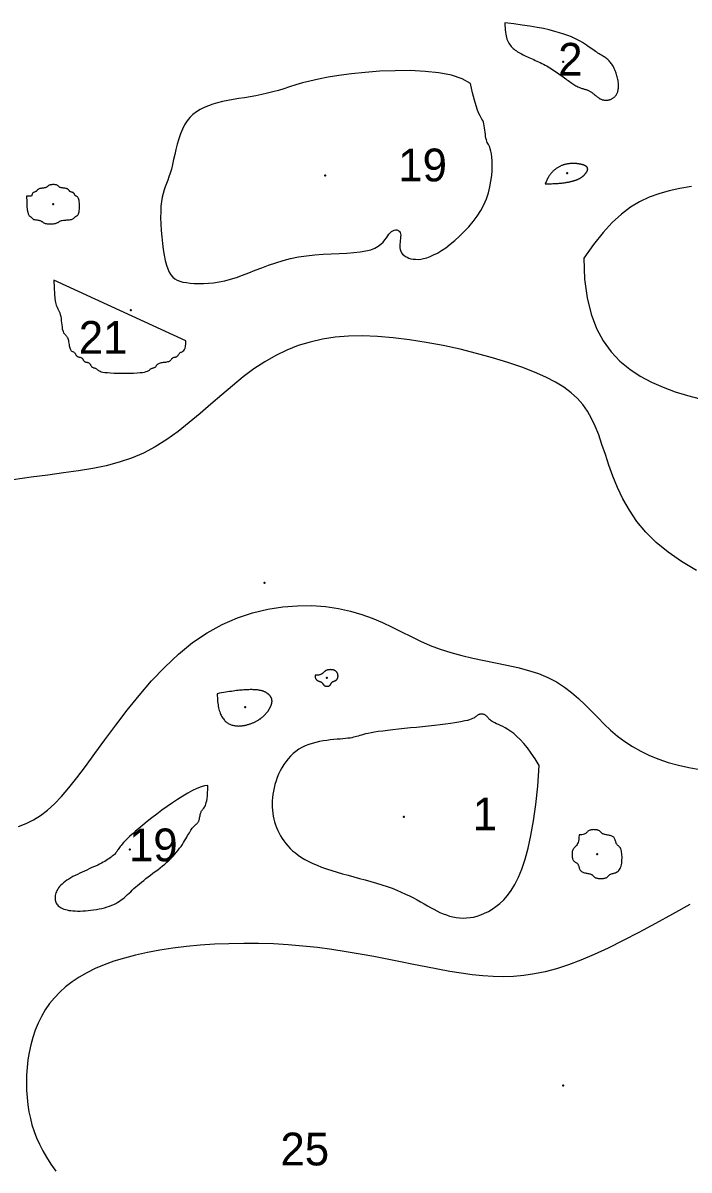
# Model space of a CAD drawing. Header units: millimetres. Extents: x 11.3 to 53.6, y 11.7 to 53.8.
# Drawn here: x 21.86 to 35.12, y 30.96 to 53.79 of the extents above; entities that cross this region are included whole.
import ezdxf
from ezdxf.enums import TextEntityAlignment as Align

# ---------------------------------------------------------------- set-up
doc = ezdxf.new("R2010")
doc.units = ezdxf.units.MM
for name, color, linetype in [('CONTOURS', 1, 'Continuous'), ('DIMENSIONS', 5, 'Continuous'), ('LABELS', 7, 'Continuous')]:
    doc.layers.add(name, color=color, linetype=linetype)

msp = doc.modelspace()

# ---------------------------------------------------------------- linework, layer by layer
at = {"layer": 'CONTOURS', "lineweight": 5}
for points in [[(31.456, 53.785), (31.456, 53.735), (31.459, 53.689), (31.462, 53.645), (31.467, 53.604), (31.473, 53.565), (31.48, 53.53), (31.488, 53.496), (31.498, 53.465), (31.509, 53.436), (31.522, 53.409), (31.535, 53.384), (31.55, 53.36), (31.566, 53.338), (31.583, 53.317), (31.602, 53.298), (31.621, 53.279), (31.642, 53.262), (31.664, 53.245), (31.686, 53.229), (31.71, 53.213), (31.736, 53.198), (31.762, 53.183), (31.789, 53.169), (31.817, 53.154), (31.845, 53.14), (31.875, 53.126), (31.905, 53.112), (31.935, 53.098), (31.966, 53.084), (31.998, 53.07), (32.03, 53.055), (32.062, 53.041), (32.094, 53.026), (32.127, 53.011), (32.159, 52.995), (32.192, 52.979), (32.225, 52.963), (32.257, 52.946), (32.289, 52.929), (32.321, 52.911), (32.352, 52.893), (32.383, 52.874), (32.414, 52.854), (32.444, 52.834), (32.474, 52.814), (32.503, 52.794), (32.532, 52.774), (32.56, 52.754), (32.588, 52.733), (32.615, 52.714), (32.642, 52.694), (32.668, 52.675), (32.693, 52.656), (32.718, 52.638), (32.742, 52.621), (32.765, 52.604), (32.788, 52.589), (32.81, 52.574), (32.831, 52.56), (32.852, 52.548), (32.872, 52.537), (32.891, 52.527), (32.909, 52.517), (32.927, 52.509), (32.944, 52.502), (32.96, 52.495), (32.976, 52.489), (32.991, 52.484), (33.006, 52.479), (33.02, 52.474), (33.034, 52.47), (33.048, 52.466), (33.061, 52.462), (33.073, 52.458), (33.086, 52.454), (33.098, 52.45), (33.11, 52.445), (33.122, 52.44), (33.133, 52.435), (33.144, 52.429), (33.156, 52.423), (33.167, 52.416), (33.178, 52.408), (33.189, 52.401), (33.199, 52.393), (33.21, 52.384), (33.221, 52.376), (33.232, 52.367), (33.242, 52.358), (33.253, 52.349), (33.263, 52.341), (33.274, 52.332), (33.285, 52.323), (33.296, 52.315), (33.306, 52.307), (33.317, 52.299), (33.328, 52.292), (33.339, 52.285), (33.35, 52.278), (33.362, 52.273), (33.373, 52.267), (33.385, 52.263), (33.396, 52.258), (33.408, 52.255), (33.42, 52.252), (33.432, 52.25), (33.444, 52.248), (33.456, 52.247), (33.467, 52.246), (33.479, 52.246), (33.491, 52.247), (33.503, 52.248), (33.515, 52.25), (33.526, 52.252), (33.538, 52.255), (33.549, 52.259), (33.561, 52.263), (33.572, 52.268), (33.583, 52.273), (33.594, 52.279), (33.604, 52.286), (33.615, 52.293), (33.625, 52.301), (33.635, 52.309), (33.644, 52.318), (33.653, 52.328), (33.662, 52.338), (33.67, 52.35), (33.678, 52.361), (33.685, 52.374), (33.691, 52.388), (33.697, 52.402), (33.703, 52.417), (33.707, 52.433), (33.711, 52.449), (33.715, 52.467), (33.717, 52.485), (33.719, 52.504), (33.719, 52.524), (33.719, 52.545), (33.718, 52.567), (33.716, 52.59), (33.713, 52.613), (33.71, 52.637), (33.705, 52.661), (33.7, 52.685), (33.694, 52.71), (33.688, 52.734), (33.68, 52.759), (33.672, 52.783), (33.664, 52.808), (33.655, 52.832), (33.645, 52.855), (33.634, 52.878), (33.623, 52.9), (33.612, 52.922), (33.6, 52.942), (33.588, 52.962), (33.575, 52.98), (33.562, 52.998), (33.548, 53.014), (33.534, 53.029), (33.519, 53.043), (33.504, 53.057), (33.488, 53.07), (33.471, 53.083), (33.454, 53.095), (33.436, 53.108), (33.417, 53.12), (33.398, 53.132), (33.377, 53.145), (33.356, 53.158), (33.334, 53.172), (33.31, 53.187), (33.286, 53.202), (33.261, 53.218), (33.234, 53.236), (33.206, 53.254), (33.177, 53.274), (33.147, 53.296), (33.115, 53.319), (33.081, 53.343), (33.043, 53.369), (33.001, 53.395), (32.955, 53.422), (32.903, 53.45), (32.846, 53.478), (32.782, 53.506), (32.711, 53.535), (32.632, 53.563), (32.545, 53.591), (32.448, 53.618), (32.341, 53.645), (32.224, 53.672), (32.096, 53.697), (31.955, 53.721), (31.802, 53.744), (31.636, 53.766), (31.456, 53.785)], [(30.77, 52.581), (30.603, 52.675), (30.39, 52.744), (30.142, 52.793), (29.866, 52.822), (29.572, 52.836), (29.269, 52.835), (28.967, 52.823), (28.674, 52.801), (28.399, 52.773), (28.152, 52.741), (27.934, 52.706), (27.743, 52.668), (27.575, 52.63), (27.426, 52.591), (27.292, 52.552), (27.17, 52.514), (27.055, 52.477), (26.946, 52.443), (26.837, 52.412), (26.726, 52.385), (26.613, 52.36), (26.499, 52.338), (26.385, 52.318), (26.271, 52.298), (26.158, 52.28), (26.048, 52.26), (25.94, 52.24), (25.836, 52.219), (25.736, 52.195), (25.641, 52.168), (25.551, 52.138), (25.466, 52.103), (25.387, 52.063), (25.313, 52.017), (25.245, 51.964), (25.182, 51.904), (25.126, 51.836), (25.077, 51.758), (25.033, 51.671), (24.995, 51.577), (24.962, 51.478), (24.933, 51.375), (24.906, 51.27), (24.882, 51.166), (24.859, 51.065), (24.837, 50.968), (24.814, 50.878), (24.791, 50.797), (24.766, 50.723), (24.741, 50.655), (24.716, 50.591), (24.692, 50.527), (24.669, 50.461), (24.649, 50.392), (24.631, 50.316), (24.617, 50.231), (24.607, 50.136), (24.602, 50.028), (24.601, 49.91), (24.604, 49.785), (24.611, 49.657), (24.622, 49.527), (24.636, 49.399), (24.652, 49.277), (24.672, 49.162), (24.694, 49.058), (24.718, 48.967), (24.744, 48.89), (24.773, 48.825), (24.806, 48.772), (24.843, 48.729), (24.885, 48.695), (24.933, 48.668), (24.986, 48.647), (25.046, 48.63), (25.113, 48.618), (25.188, 48.608), (25.27, 48.601), (25.358, 48.598), (25.452, 48.599), (25.552, 48.604), (25.656, 48.615), (25.765, 48.632), (25.877, 48.655), (25.993, 48.685), (26.112, 48.721), (26.233, 48.764), (26.357, 48.812), (26.485, 48.863), (26.616, 48.914), (26.752, 48.965), (26.893, 49.014), (27.038, 49.059), (27.189, 49.098), (27.345, 49.129), (27.507, 49.153), (27.671, 49.17), (27.836, 49.182), (27.999, 49.191), (28.156, 49.198), (28.307, 49.206), (28.448, 49.216), (28.576, 49.229), (28.69, 49.247), (28.787, 49.273), (28.868, 49.305), (28.934, 49.341), (28.988, 49.381), (29.032, 49.423), (29.068, 49.466), (29.098, 49.507), (29.124, 49.546), (29.148, 49.581), (29.172, 49.611), (29.198, 49.634), (29.225, 49.651), (29.252, 49.662), (29.278, 49.667), (29.302, 49.667), (29.325, 49.661), (29.344, 49.651), (29.36, 49.635), (29.372, 49.615), (29.379, 49.59), (29.381, 49.561), (29.38, 49.529), (29.377, 49.494), (29.373, 49.458), (29.369, 49.421), (29.366, 49.383), (29.364, 49.346), (29.366, 49.31), (29.373, 49.275), (29.384, 49.243), (29.4, 49.213), (29.42, 49.186), (29.445, 49.161), (29.474, 49.14), (29.507, 49.121), (29.544, 49.106), (29.584, 49.094), (29.628, 49.086), (29.675, 49.082), (29.726, 49.081), (29.78, 49.086), (29.838, 49.097), (29.9, 49.113), (29.966, 49.137), (30.037, 49.168), (30.112, 49.207), (30.193, 49.255), (30.278, 49.313), (30.368, 49.381), (30.461, 49.457), (30.554, 49.541), (30.647, 49.632), (30.737, 49.73), (30.823, 49.833), (30.903, 49.942), (30.974, 50.054), (31.036, 50.169), (31.087, 50.286), (31.127, 50.404), (31.158, 50.522), (31.179, 50.636), (31.193, 50.747), (31.201, 50.852), (31.203, 50.95), (31.201, 51.038), (31.195, 51.116), (31.187, 51.182), (31.177, 51.235), (31.166, 51.279), (31.155, 51.313), (31.142, 51.342), (31.13, 51.366), (31.118, 51.388), (31.106, 51.409), (31.096, 51.432), (31.087, 51.459), (31.079, 51.491), (31.073, 51.528), (31.068, 51.567), (31.063, 51.609), (31.058, 51.652), (31.052, 51.695), (31.045, 51.737), (31.037, 51.776), (31.027, 51.811), (31.015, 51.841), (31, 51.868), (30.982, 51.897), (30.962, 51.934), (30.938, 51.982), (30.911, 52.047), (30.881, 52.135), (30.848, 52.249), (30.811, 52.397), (30.77, 52.581)], [(32.261, 50.584), (32.287, 50.584), (32.312, 50.585), (32.337, 50.585), (32.361, 50.586), (32.385, 50.586), (32.408, 50.587), (32.43, 50.588), (32.452, 50.589), (32.474, 50.59), (32.495, 50.592), (32.515, 50.593), (32.535, 50.595), (32.555, 50.596), (32.574, 50.598), (32.592, 50.6), (32.61, 50.602), (32.627, 50.604), (32.644, 50.606), (32.661, 50.609), (32.677, 50.611), (32.693, 50.614), (32.708, 50.616), (32.723, 50.619), (32.737, 50.622), (32.751, 50.625), (32.765, 50.628), (32.778, 50.631), (32.791, 50.634), (32.803, 50.637), (32.815, 50.641), (32.827, 50.644), (32.838, 50.647), (32.849, 50.651), (32.859, 50.654), (32.869, 50.658), (32.879, 50.662), (32.889, 50.665), (32.898, 50.669), (32.907, 50.673), (32.916, 50.677), (32.924, 50.681), (32.932, 50.685), (32.94, 50.689), (32.947, 50.693), (32.955, 50.697), (32.962, 50.701), (32.968, 50.705), (32.975, 50.709), (32.981, 50.713), (32.987, 50.717), (32.993, 50.722), (32.998, 50.726), (33.004, 50.73), (33.009, 50.734), (33.014, 50.738), (33.019, 50.743), (33.023, 50.747), (33.028, 50.751), (33.032, 50.755), (33.036, 50.759), (33.04, 50.764), (33.044, 50.768), (33.048, 50.772), (33.051, 50.776), (33.055, 50.78), (33.058, 50.784), (33.061, 50.788), (33.065, 50.792), (33.068, 50.796), (33.071, 50.8), (33.073, 50.804), (33.076, 50.808), (33.079, 50.812), (33.081, 50.816), (33.084, 50.819), (33.086, 50.823), (33.088, 50.827), (33.09, 50.83), (33.092, 50.834), (33.094, 50.838), (33.096, 50.841), (33.097, 50.845), (33.099, 50.848), (33.1, 50.852), (33.101, 50.855), (33.102, 50.859), (33.103, 50.862), (33.103, 50.865), (33.104, 50.869), (33.104, 50.872), (33.105, 50.875), (33.105, 50.879), (33.105, 50.882), (33.104, 50.885), (33.104, 50.888), (33.104, 50.891), (33.103, 50.894), (33.102, 50.897), (33.101, 50.9), (33.1, 50.903), (33.098, 50.906), (33.097, 50.908), (33.095, 50.911), (33.093, 50.914), (33.091, 50.917), (33.089, 50.919), (33.086, 50.922), (33.084, 50.925), (33.081, 50.927), (33.078, 50.93), (33.075, 50.932), (33.071, 50.935), (33.068, 50.937), (33.064, 50.939), (33.06, 50.942), (33.056, 50.944), (33.051, 50.946), (33.047, 50.948), (33.042, 50.95), (33.037, 50.953), (33.031, 50.955), (33.026, 50.957), (33.02, 50.959), (33.014, 50.961), (33.008, 50.962), (33.002, 50.964), (32.995, 50.966), (32.988, 50.968), (32.981, 50.969), (32.974, 50.971), (32.966, 50.973), (32.958, 50.974), (32.95, 50.976), (32.942, 50.977), (32.934, 50.979), (32.925, 50.98), (32.916, 50.981), (32.907, 50.983), (32.897, 50.984), (32.888, 50.985), (32.878, 50.986), (32.868, 50.986), (32.858, 50.987), (32.848, 50.988), (32.837, 50.988), (32.827, 50.988), (32.816, 50.988), (32.805, 50.988), (32.794, 50.988), (32.783, 50.988), (32.772, 50.987), (32.761, 50.986), (32.749, 50.985), (32.738, 50.984), (32.726, 50.983), (32.715, 50.981), (32.703, 50.979), (32.691, 50.977), (32.68, 50.975), (32.668, 50.972), (32.656, 50.969), (32.644, 50.966), (32.632, 50.963), (32.62, 50.959), (32.608, 50.955), (32.597, 50.951), (32.585, 50.946), (32.573, 50.941), (32.561, 50.936), (32.549, 50.93), (32.538, 50.924), (32.526, 50.918), (32.514, 50.911), (32.503, 50.904), (32.491, 50.897), (32.48, 50.889), (32.469, 50.881), (32.458, 50.872), (32.446, 50.863), (32.436, 50.854), (32.425, 50.844), (32.414, 50.834), (32.404, 50.823), (32.393, 50.812), (32.383, 50.8), (32.373, 50.788), (32.363, 50.775), (32.353, 50.762), (32.344, 50.749), (32.334, 50.735), (32.325, 50.72), (32.316, 50.705), (32.308, 50.689), (32.299, 50.673), (32.291, 50.657), (32.283, 50.639), (32.275, 50.622), (32.268, 50.603), (32.261, 50.584)], [(21.931, 50.336), (21.933, 50.225), (21.937, 50.137), (21.944, 50.069), (21.953, 50.019), (21.963, 49.984), (21.973, 49.961), (21.984, 49.947), (21.994, 49.938), (22.004, 49.934), (22.012, 49.929), (22.019, 49.924), (22.025, 49.918), (22.031, 49.912), (22.036, 49.906), (22.041, 49.9), (22.047, 49.893), (22.054, 49.887), (22.062, 49.882), (22.072, 49.877), (22.084, 49.874), (22.098, 49.871), (22.113, 49.868), (22.129, 49.866), (22.145, 49.864), (22.161, 49.861), (22.177, 49.859), (22.191, 49.856), (22.204, 49.852), (22.215, 49.848), (22.224, 49.843), (22.231, 49.837), (22.239, 49.831), (22.246, 49.825), (22.253, 49.818), (22.262, 49.812), (22.273, 49.806), (22.286, 49.801), (22.301, 49.796), (22.32, 49.793), (22.342, 49.79), (22.365, 49.788), (22.39, 49.787), (22.415, 49.787), (22.44, 49.788), (22.464, 49.789), (22.486, 49.792), (22.506, 49.795), (22.523, 49.8), (22.537, 49.805), (22.548, 49.811), (22.558, 49.817), (22.567, 49.823), (22.576, 49.829), (22.585, 49.836), (22.596, 49.841), (22.609, 49.847), (22.624, 49.851), (22.643, 49.855), (22.664, 49.858), (22.687, 49.861), (22.712, 49.863), (22.736, 49.865), (22.761, 49.867), (22.784, 49.87), (22.806, 49.873), (22.825, 49.876), (22.841, 49.881), (22.854, 49.886), (22.865, 49.892), (22.873, 49.898), (22.88, 49.904), (22.885, 49.911), (22.89, 49.917), (22.895, 49.923), (22.899, 49.928), (22.905, 49.932), (22.911, 49.936), (22.918, 49.94), (22.926, 49.944), (22.934, 49.948), (22.942, 49.954), (22.95, 49.963), (22.957, 49.973), (22.964, 49.987), (22.971, 50.004), (22.976, 50.026), (22.98, 50.051), (22.982, 50.079), (22.984, 50.109), (22.985, 50.14), (22.984, 50.17), (22.983, 50.2), (22.98, 50.228), (22.976, 50.254), (22.971, 50.275), (22.965, 50.293), (22.958, 50.307), (22.95, 50.318), (22.942, 50.326), (22.934, 50.332), (22.926, 50.337), (22.919, 50.341), (22.911, 50.344), (22.905, 50.348), (22.9, 50.353), (22.895, 50.358), (22.891, 50.364), (22.888, 50.37), (22.884, 50.376), (22.881, 50.383), (22.877, 50.389), (22.873, 50.395), (22.868, 50.401), (22.863, 50.406), (22.856, 50.41), (22.848, 50.413), (22.84, 50.416), (22.831, 50.419), (22.823, 50.421), (22.814, 50.424), (22.806, 50.427), (22.799, 50.43), (22.793, 50.434), (22.787, 50.438), (22.783, 50.443), (22.779, 50.449), (22.775, 50.455), (22.771, 50.461), (22.767, 50.467), (22.761, 50.472), (22.755, 50.478), (22.746, 50.482), (22.736, 50.486), (22.724, 50.49), (22.71, 50.492), (22.695, 50.495), (22.679, 50.497), (22.663, 50.499), (22.647, 50.501), (22.632, 50.503), (22.618, 50.506), (22.605, 50.509), (22.595, 50.513), (22.587, 50.518), (22.579, 50.524), (22.573, 50.529), (22.567, 50.535), (22.561, 50.541), (22.554, 50.547), (22.547, 50.552), (22.538, 50.557), (22.526, 50.561), (22.513, 50.564), (22.499, 50.566), (22.483, 50.568), (22.466, 50.568), (22.449, 50.568), (22.433, 50.567), (22.417, 50.566), (22.403, 50.563), (22.391, 50.56), (22.38, 50.555), (22.371, 50.55), (22.364, 50.545), (22.358, 50.539), (22.352, 50.534), (22.345, 50.528), (22.339, 50.522), (22.331, 50.517), (22.322, 50.512), (22.312, 50.508), (22.299, 50.505), (22.284, 50.502), (22.269, 50.5), (22.253, 50.498), (22.237, 50.496), (22.221, 50.494), (22.206, 50.491), (22.192, 50.488), (22.18, 50.484), (22.17, 50.48), (22.162, 50.474), (22.155, 50.468), (22.149, 50.462), (22.143, 50.456), (22.138, 50.449), (22.133, 50.443), (22.127, 50.437), (22.12, 50.432), (22.112, 50.428), (22.102, 50.424), (22.092, 50.421), (22.081, 50.416), (22.07, 50.41), (22.059, 50.402), (22.05, 50.391), (22.042, 50.377), (22.036, 50.359), (22.032, 50.336), (21.931, 50.336)], [(22.477, 48.667), (22.479, 48.514), (22.486, 48.392), (22.495, 48.296), (22.508, 48.224), (22.522, 48.169), (22.538, 48.129), (22.553, 48.097), (22.568, 48.071), (22.582, 48.045), (22.594, 48.016), (22.603, 47.981), (22.611, 47.943), (22.617, 47.902), (22.623, 47.859), (22.627, 47.817), (22.632, 47.775), (22.637, 47.735), (22.643, 47.699), (22.65, 47.668), (22.659, 47.642), (22.669, 47.621), (22.68, 47.604), (22.691, 47.589), (22.703, 47.577), (22.715, 47.565), (22.726, 47.554), (22.736, 47.541), (22.745, 47.526), (22.753, 47.508), (22.759, 47.487), (22.765, 47.464), (22.769, 47.439), (22.773, 47.414), (22.776, 47.388), (22.78, 47.363), (22.785, 47.339), (22.79, 47.318), (22.796, 47.299), (22.804, 47.284), (22.813, 47.272), (22.822, 47.262), (22.832, 47.255), (22.843, 47.249), (22.853, 47.244), (22.863, 47.24), (22.872, 47.235), (22.881, 47.23), (22.888, 47.224), (22.894, 47.217), (22.899, 47.209), (22.904, 47.201), (22.908, 47.192), (22.912, 47.183), (22.917, 47.175), (22.922, 47.167), (22.928, 47.159), (22.936, 47.153), (22.944, 47.148), (22.954, 47.144), (22.965, 47.14), (22.976, 47.137), (22.987, 47.134), (22.998, 47.131), (23.009, 47.128), (23.019, 47.124), (23.028, 47.12), (23.036, 47.114), (23.042, 47.108), (23.047, 47.101), (23.052, 47.093), (23.057, 47.085), (23.061, 47.077), (23.066, 47.069), (23.071, 47.061), (23.077, 47.055), (23.085, 47.049), (23.093, 47.044), (23.103, 47.041), (23.114, 47.037), (23.125, 47.034), (23.136, 47.032), (23.147, 47.029), (23.158, 47.025), (23.168, 47.021), (23.177, 47.016), (23.184, 47.01), (23.191, 47.003), (23.196, 46.995), (23.201, 46.986), (23.206, 46.977), (23.21, 46.968), (23.215, 46.96), (23.221, 46.951), (23.227, 46.944), (23.235, 46.937), (23.245, 46.932), (23.255, 46.927), (23.266, 46.923), (23.278, 46.919), (23.29, 46.915), (23.302, 46.912), (23.313, 46.908), (23.323, 46.903), (23.332, 46.898), (23.339, 46.892), (23.346, 46.885), (23.354, 46.878), (23.364, 46.869), (23.377, 46.861), (23.395, 46.853), (23.419, 46.845), (23.451, 46.838), (23.492, 46.831), (23.543, 46.826), (23.604, 46.821), (23.674, 46.818), (23.749, 46.816), (23.828, 46.815), (23.908, 46.815), (23.987, 46.816), (24.062, 46.818), (24.131, 46.822), (24.192, 46.826), (24.242, 46.832), (24.281, 46.839), (24.312, 46.846), (24.336, 46.854), (24.354, 46.862), (24.366, 46.87), (24.376, 46.878), (24.383, 46.886), (24.39, 46.893), (24.398, 46.899), (24.407, 46.904), (24.417, 46.908), (24.429, 46.912), (24.44, 46.916), (24.452, 46.919), (24.464, 46.923), (24.475, 46.927), (24.485, 46.932), (24.495, 46.938), (24.503, 46.945), (24.509, 46.952), (24.515, 46.961), (24.521, 46.969), (24.527, 46.978), (24.534, 46.987), (24.542, 46.996), (24.552, 47.004), (24.564, 47.011), (24.579, 47.017), (24.597, 47.022), (24.616, 47.026), (24.638, 47.029), (24.66, 47.032), (24.682, 47.035), (24.704, 47.038), (24.725, 47.041), (24.744, 47.045), (24.761, 47.05), (24.775, 47.055), (24.786, 47.062), (24.795, 47.07), (24.803, 47.077), (24.81, 47.085), (24.816, 47.093), (24.821, 47.101), (24.827, 47.108), (24.834, 47.115), (24.841, 47.12), (24.85, 47.125), (24.86, 47.128), (24.871, 47.132), (24.882, 47.134), (24.894, 47.137), (24.905, 47.14), (24.915, 47.144), (24.925, 47.148), (24.933, 47.153), (24.941, 47.16), (24.947, 47.167), (24.952, 47.175), (24.957, 47.184), (24.963, 47.193), (24.968, 47.202), (24.975, 47.21), (24.983, 47.218), (24.992, 47.225), (25.004, 47.231), (25.017, 47.236), (25.031, 47.243), (25.046, 47.252), (25.061, 47.266), (25.074, 47.286), (25.086, 47.314), (25.096, 47.351), (25.102, 47.399), (25.104, 47.46), (22.477, 48.667)], [(27.675, 40.803), (27.676, 40.79), (27.677, 40.778), (27.678, 40.767), (27.681, 40.757), (27.684, 40.748), (27.687, 40.74), (27.691, 40.732), (27.695, 40.725), (27.7, 40.719), (27.705, 40.714), (27.71, 40.709), (27.716, 40.705), (27.722, 40.701), (27.728, 40.697), (27.734, 40.694), (27.74, 40.691), (27.746, 40.689), (27.752, 40.687), (27.758, 40.685), (27.764, 40.683), (27.77, 40.681), (27.776, 40.679), (27.781, 40.677), (27.787, 40.675), (27.792, 40.672), (27.796, 40.67), (27.8, 40.668), (27.804, 40.665), (27.808, 40.662), (27.811, 40.659), (27.815, 40.656), (27.817, 40.653), (27.82, 40.65), (27.823, 40.647), (27.825, 40.643), (27.828, 40.64), (27.83, 40.637), (27.832, 40.633), (27.834, 40.63), (27.836, 40.627), (27.839, 40.623), (27.841, 40.62), (27.843, 40.617), (27.845, 40.614), (27.848, 40.611), (27.85, 40.608), (27.853, 40.605), (27.856, 40.603), (27.859, 40.6), (27.862, 40.598), (27.865, 40.596), (27.869, 40.594), (27.873, 40.592), (27.877, 40.591), (27.881, 40.589), (27.885, 40.588), (27.889, 40.587), (27.894, 40.586), (27.898, 40.586), (27.903, 40.585), (27.908, 40.585), (27.912, 40.585), (27.917, 40.585), (27.922, 40.585), (27.926, 40.585), (27.931, 40.586), (27.935, 40.587), (27.94, 40.588), (27.944, 40.589), (27.948, 40.59), (27.952, 40.592), (27.956, 40.593), (27.96, 40.595), (27.963, 40.597), (27.967, 40.599), (27.97, 40.602), (27.973, 40.604), (27.975, 40.607), (27.978, 40.61), (27.98, 40.613), (27.982, 40.616), (27.985, 40.619), (27.987, 40.622), (27.988, 40.625), (27.99, 40.629), (27.992, 40.632), (27.994, 40.635), (27.996, 40.639), (27.997, 40.642), (27.999, 40.645), (28.001, 40.649), (28.003, 40.652), (28.005, 40.655), (28.007, 40.658), (28.009, 40.661), (28.012, 40.664), (28.014, 40.667), (28.017, 40.669), (28.02, 40.672), (28.023, 40.674), (28.026, 40.676), (28.029, 40.678), (28.033, 40.68), (28.037, 40.681), (28.041, 40.683), (28.045, 40.685), (28.049, 40.686), (28.053, 40.688), (28.057, 40.689), (28.062, 40.691), (28.066, 40.692), (28.07, 40.694), (28.075, 40.696), (28.079, 40.698), (28.083, 40.7), (28.087, 40.702), (28.091, 40.704), (28.095, 40.707), (28.099, 40.71), (28.103, 40.713), (28.107, 40.716), (28.11, 40.72), (28.113, 40.724), (28.116, 40.728), (28.119, 40.733), (28.122, 40.738), (28.124, 40.744), (28.126, 40.749), (28.128, 40.755), (28.129, 40.762), (28.131, 40.768), (28.132, 40.775), (28.132, 40.781), (28.133, 40.788), (28.133, 40.795), (28.132, 40.802), (28.132, 40.809), (28.13, 40.816), (28.129, 40.823), (28.127, 40.83), (28.125, 40.837), (28.122, 40.843), (28.119, 40.85), (28.116, 40.856), (28.112, 40.862), (28.108, 40.868), (28.103, 40.874), (28.098, 40.879), (28.092, 40.884), (28.086, 40.889), (28.079, 40.893), (28.072, 40.897), (28.064, 40.9), (28.057, 40.903), (28.048, 40.906), (28.04, 40.909), (28.031, 40.911), (28.022, 40.912), (28.013, 40.914), (28.004, 40.915), (27.995, 40.915), (27.986, 40.916), (27.977, 40.916), (27.968, 40.915), (27.958, 40.915), (27.949, 40.914), (27.941, 40.912), (27.932, 40.911), (27.924, 40.909), (27.915, 40.906), (27.908, 40.904), (27.9, 40.901), (27.893, 40.898), (27.886, 40.894), (27.88, 40.89), (27.874, 40.886), (27.869, 40.882), (27.863, 40.878), (27.858, 40.873), (27.853, 40.868), (27.848, 40.864), (27.843, 40.859), (27.838, 40.854), (27.833, 40.849), (27.827, 40.844), (27.821, 40.839), (27.815, 40.835), (27.808, 40.83), (27.8, 40.826), (27.792, 40.822), (27.783, 40.818), (27.773, 40.815), (27.762, 40.812), (27.751, 40.809), (27.738, 40.807), (27.724, 40.805), (27.709, 40.804), (27.693, 40.803), (27.675, 40.803)], [(25.728, 40.436), (25.729, 40.396), (25.73, 40.357), (25.732, 40.32), (25.735, 40.285), (25.739, 40.251), (25.744, 40.218), (25.749, 40.187), (25.755, 40.157), (25.762, 40.129), (25.769, 40.103), (25.777, 40.077), (25.786, 40.053), (25.795, 40.03), (25.805, 40.009), (25.816, 39.988), (25.827, 39.969), (25.838, 39.951), (25.85, 39.935), (25.863, 39.919), (25.876, 39.904), (25.889, 39.891), (25.903, 39.878), (25.917, 39.867), (25.931, 39.856), (25.946, 39.847), (25.961, 39.838), (25.976, 39.83), (25.992, 39.824), (26.008, 39.817), (26.024, 39.812), (26.04, 39.808), (26.056, 39.804), (26.073, 39.801), (26.089, 39.798), (26.106, 39.796), (26.122, 39.795), (26.139, 39.795), (26.156, 39.794), (26.173, 39.795), (26.189, 39.796), (26.206, 39.797), (26.222, 39.799), (26.239, 39.801), (26.255, 39.804), (26.271, 39.807), (26.287, 39.81), (26.303, 39.814), (26.318, 39.818), (26.333, 39.822), (26.348, 39.826), (26.363, 39.83), (26.377, 39.835), (26.391, 39.84), (26.405, 39.845), (26.419, 39.85), (26.432, 39.855), (26.445, 39.86), (26.457, 39.866), (26.47, 39.871), (26.482, 39.877), (26.494, 39.883), (26.505, 39.889), (26.516, 39.895), (26.528, 39.901), (26.538, 39.907), (26.549, 39.914), (26.559, 39.92), (26.569, 39.927), (26.579, 39.934), (26.588, 39.94), (26.598, 39.947), (26.607, 39.954), (26.616, 39.961), (26.624, 39.968), (26.633, 39.975), (26.641, 39.982), (26.649, 39.989), (26.657, 39.997), (26.664, 40.004), (26.671, 40.011), (26.678, 40.018), (26.685, 40.026), (26.692, 40.033), (26.699, 40.04), (26.705, 40.048), (26.711, 40.055), (26.717, 40.062), (26.723, 40.07), (26.728, 40.077), (26.733, 40.084), (26.739, 40.092), (26.744, 40.099), (26.748, 40.106), (26.753, 40.113), (26.758, 40.12), (26.762, 40.128), (26.766, 40.135), (26.77, 40.142), (26.774, 40.149), (26.778, 40.155), (26.781, 40.162), (26.785, 40.169), (26.788, 40.176), (26.791, 40.182), (26.794, 40.189), (26.797, 40.195), (26.8, 40.202), (26.802, 40.208), (26.804, 40.214), (26.806, 40.22), (26.808, 40.227), (26.81, 40.233), (26.812, 40.239), (26.813, 40.245), (26.815, 40.251), (26.816, 40.257), (26.817, 40.262), (26.818, 40.268), (26.818, 40.274), (26.819, 40.28), (26.819, 40.285), (26.819, 40.291), (26.819, 40.296), (26.818, 40.302), (26.818, 40.307), (26.817, 40.313), (26.816, 40.318), (26.815, 40.323), (26.814, 40.329), (26.813, 40.334), (26.811, 40.339), (26.809, 40.344), (26.807, 40.35), (26.805, 40.355), (26.803, 40.36), (26.8, 40.365), (26.797, 40.37), (26.794, 40.375), (26.791, 40.38), (26.787, 40.385), (26.784, 40.39), (26.78, 40.395), (26.776, 40.399), (26.771, 40.404), (26.767, 40.409), (26.762, 40.414), (26.757, 40.419), (26.752, 40.423), (26.747, 40.428), (26.741, 40.433), (26.735, 40.437), (26.729, 40.442), (26.722, 40.447), (26.716, 40.451), (26.709, 40.456), (26.701, 40.46), (26.693, 40.465), (26.685, 40.469), (26.677, 40.473), (26.668, 40.477), (26.658, 40.481), (26.648, 40.485), (26.638, 40.488), (26.626, 40.492), (26.615, 40.495), (26.603, 40.498), (26.59, 40.501), (26.576, 40.504), (26.562, 40.506), (26.548, 40.508), (26.532, 40.511), (26.516, 40.512), (26.499, 40.514), (26.482, 40.515), (26.463, 40.516), (26.444, 40.517), (26.424, 40.518), (26.403, 40.518), (26.381, 40.518), (26.359, 40.517), (26.335, 40.517), (26.311, 40.516), (26.285, 40.514), (26.259, 40.512), (26.231, 40.51), (26.203, 40.508), (26.173, 40.505), (26.143, 40.502), (26.111, 40.498), (26.078, 40.494), (26.044, 40.489), (26.009, 40.484), (25.973, 40.479), (25.935, 40.473), (25.896, 40.467), (25.856, 40.46), (25.815, 40.453), (25.772, 40.445), (25.728, 40.436)], [(32.14, 39.005), (32.06, 39.139), (31.981, 39.256), (31.906, 39.358), (31.833, 39.447), (31.763, 39.523), (31.697, 39.588), (31.633, 39.642), (31.573, 39.688), (31.516, 39.726), (31.463, 39.757), (31.414, 39.782), (31.369, 39.804), (31.328, 39.822), (31.291, 39.839), (31.259, 39.855), (31.23, 39.87), (31.206, 39.885), (31.185, 39.899), (31.167, 39.913), (31.152, 39.926), (31.138, 39.938), (31.127, 39.95), (31.117, 39.961), (31.108, 39.972), (31.1, 39.981), (31.093, 39.99), (31.085, 39.998), (31.076, 40.005), (31.067, 40.012), (31.057, 40.017), (31.046, 40.022), (31.035, 40.025), (31.023, 40.028), (31.01, 40.03), (30.998, 40.031), (30.985, 40.031), (30.972, 40.03), (30.96, 40.028), (30.948, 40.025), (30.936, 40.022), (30.925, 40.017), (30.915, 40.012), (30.906, 40.006), (30.897, 39.999), (30.889, 39.991), (30.879, 39.982), (30.867, 39.973), (30.853, 39.963), (30.835, 39.952), (30.813, 39.941), (30.785, 39.93), (30.751, 39.918), (30.71, 39.906), (30.661, 39.894), (30.603, 39.881), (30.536, 39.868), (30.458, 39.856), (30.37, 39.843), (30.272, 39.83), (30.166, 39.818), (30.054, 39.805), (29.937, 39.792), (29.817, 39.78), (29.695, 39.767), (29.574, 39.755), (29.454, 39.742), (29.337, 39.73), (29.226, 39.718), (29.12, 39.706), (29.023, 39.694), (28.935, 39.682), (28.858, 39.67), (28.791, 39.659), (28.733, 39.647), (28.682, 39.636), (28.638, 39.625), (28.599, 39.615), (28.565, 39.605), (28.533, 39.595), (28.502, 39.586), (28.472, 39.577), (28.441, 39.569), (28.408, 39.562), (28.372, 39.555), (28.33, 39.549), (28.284, 39.544), (28.231, 39.539), (28.174, 39.534), (28.113, 39.529), (28.048, 39.523), (27.98, 39.516), (27.909, 39.507), (27.838, 39.497), (27.765, 39.484), (27.693, 39.468), (27.621, 39.448), (27.55, 39.426), (27.481, 39.399), (27.415, 39.367), (27.353, 39.331), (27.294, 39.29), (27.238, 39.244), (27.187, 39.194), (27.139, 39.141), (27.094, 39.084), (27.053, 39.025), (27.015, 38.963), (26.981, 38.899), (26.95, 38.834), (26.923, 38.768), (26.899, 38.701), (26.878, 38.633), (26.86, 38.566), (26.846, 38.5), (26.835, 38.434), (26.827, 38.37), (26.822, 38.306), (26.82, 38.243), (26.821, 38.181), (26.826, 38.12), (26.833, 38.059), (26.842, 38), (26.855, 37.942), (26.871, 37.884), (26.889, 37.827), (26.91, 37.772), (26.933, 37.717), (26.959, 37.663), (26.988, 37.61), (27.02, 37.557), (27.055, 37.506), (27.093, 37.456), (27.134, 37.407), (27.18, 37.359), (27.23, 37.312), (27.284, 37.267), (27.342, 37.223), (27.406, 37.18), (27.475, 37.138), (27.549, 37.098), (27.629, 37.059), (27.715, 37.022), (27.807, 36.986), (27.905, 36.951), (28.007, 36.918), (28.114, 36.886), (28.223, 36.854), (28.335, 36.823), (28.448, 36.792), (28.561, 36.761), (28.675, 36.73), (28.787, 36.698), (28.897, 36.666), (29.005, 36.633), (29.109, 36.6), (29.209, 36.565), (29.303, 36.528), (29.393, 36.49), (29.478, 36.451), (29.558, 36.412), (29.635, 36.372), (29.708, 36.332), (29.778, 36.293), (29.846, 36.255), (29.912, 36.217), (29.976, 36.181), (30.039, 36.147), (30.102, 36.114), (30.164, 36.085), (30.227, 36.058), (30.291, 36.034), (30.355, 36.013), (30.421, 35.997), (30.487, 35.984), (30.555, 35.976), (30.623, 35.973), (30.693, 35.974), (30.763, 35.981), (30.834, 35.993), (30.906, 36.011), (30.979, 36.036), (31.053, 36.067), (31.127, 36.105), (31.202, 36.15), (31.278, 36.202), (31.355, 36.263), (31.432, 36.334), (31.508, 36.42), (31.583, 36.521), (31.656, 36.641), (31.727, 36.783), (31.795, 36.948), (31.86, 37.141), (31.92, 37.363), (31.976, 37.617), (32.027, 37.905), (32.071, 38.231), (32.109, 38.597), (32.14, 39.005)], [(25.539, 38.608), (25.477, 38.601), (25.405, 38.581), (25.323, 38.549), (25.235, 38.508), (25.14, 38.457), (25.041, 38.399), (24.939, 38.334), (24.834, 38.265), (24.73, 38.192), (24.626, 38.117), (24.524, 38.041), (24.426, 37.965), (24.332, 37.892), (24.245, 37.821), (24.166, 37.756), (24.095, 37.695), (24.034, 37.641), (23.981, 37.593), (23.935, 37.549), (23.896, 37.511), (23.863, 37.476), (23.836, 37.446), (23.813, 37.419), (23.794, 37.395), (23.779, 37.374), (23.766, 37.354), (23.755, 37.337), (23.745, 37.321), (23.735, 37.306), (23.725, 37.291), (23.715, 37.277), (23.702, 37.262), (23.689, 37.247), (23.673, 37.232), (23.656, 37.216), (23.638, 37.201), (23.617, 37.185), (23.595, 37.168), (23.571, 37.152), (23.545, 37.135), (23.518, 37.118), (23.488, 37.101), (23.456, 37.083), (23.422, 37.065), (23.386, 37.046), (23.347, 37.028), (23.307, 37.008), (23.264, 36.989), (23.22, 36.969), (23.175, 36.949), (23.128, 36.928), (23.082, 36.907), (23.035, 36.885), (22.989, 36.863), (22.943, 36.841), (22.898, 36.819), (22.854, 36.796), (22.812, 36.772), (22.772, 36.748), (22.734, 36.724), (22.699, 36.7), (22.667, 36.675), (22.638, 36.65), (22.612, 36.624), (22.589, 36.598), (22.569, 36.573), (22.551, 36.547), (22.537, 36.521), (22.524, 36.496), (22.514, 36.471), (22.507, 36.446), (22.502, 36.422), (22.499, 36.398), (22.498, 36.374), (22.499, 36.351), (22.503, 36.329), (22.508, 36.308), (22.515, 36.288), (22.523, 36.269), (22.534, 36.25), (22.547, 36.233), (22.562, 36.216), (22.58, 36.201), (22.6, 36.187), (22.622, 36.173), (22.647, 36.161), (22.674, 36.151), (22.704, 36.141), (22.738, 36.133), (22.773, 36.126), (22.812, 36.12), (22.854, 36.116), (22.899, 36.114), (22.947, 36.112), (22.997, 36.112), (23.049, 36.114), (23.102, 36.117), (23.156, 36.122), (23.211, 36.127), (23.267, 36.135), (23.322, 36.143), (23.376, 36.154), (23.43, 36.165), (23.482, 36.178), (23.533, 36.193), (23.581, 36.208), (23.626, 36.226), (23.669, 36.245), (23.709, 36.265), (23.747, 36.286), (23.782, 36.309), (23.816, 36.333), (23.849, 36.358), (23.88, 36.384), (23.911, 36.411), (23.942, 36.439), (23.973, 36.468), (24.004, 36.497), (24.036, 36.528), (24.069, 36.559), (24.104, 36.591), (24.141, 36.623), (24.179, 36.656), (24.22, 36.689), (24.263, 36.723), (24.308, 36.757), (24.353, 36.792), (24.4, 36.827), (24.447, 36.863), (24.495, 36.899), (24.542, 36.935), (24.59, 36.972), (24.636, 37.009), (24.682, 37.047), (24.726, 37.085), (24.769, 37.124), (24.81, 37.163), (24.848, 37.202), (24.884, 37.242), (24.918, 37.281), (24.95, 37.321), (24.979, 37.36), (25.007, 37.399), (25.033, 37.438), (25.057, 37.475), (25.079, 37.512), (25.1, 37.547), (25.12, 37.58), (25.139, 37.612), (25.156, 37.643), (25.173, 37.671), (25.188, 37.696), (25.203, 37.72), (25.218, 37.741), (25.231, 37.759), (25.245, 37.775), (25.257, 37.789), (25.269, 37.802), (25.281, 37.813), (25.291, 37.823), (25.302, 37.832), (25.311, 37.841), (25.32, 37.849), (25.328, 37.857), (25.336, 37.865), (25.343, 37.873), (25.349, 37.882), (25.355, 37.892), (25.36, 37.903), (25.364, 37.916), (25.368, 37.929), (25.372, 37.943), (25.375, 37.958), (25.378, 37.973), (25.381, 37.988), (25.385, 38.004), (25.388, 38.02), (25.391, 38.036), (25.395, 38.051), (25.4, 38.066), (25.405, 38.08), (25.411, 38.094), (25.417, 38.106), (25.425, 38.118), (25.433, 38.128), (25.442, 38.139), (25.452, 38.15), (25.462, 38.162), (25.472, 38.177), (25.482, 38.194), (25.492, 38.215), (25.502, 38.241), (25.51, 38.271), (25.518, 38.308), (25.526, 38.351), (25.531, 38.402), (25.536, 38.461), (25.538, 38.53), (25.539, 38.608)], [(32.934, 37.626), (32.932, 37.578), (32.928, 37.538), (32.922, 37.504), (32.914, 37.476), (32.905, 37.453), (32.894, 37.434), (32.883, 37.418), (32.871, 37.404), (32.859, 37.392), (32.847, 37.381), (32.836, 37.37), (32.826, 37.358), (32.817, 37.345), (32.81, 37.33), (32.804, 37.313), (32.799, 37.296), (32.796, 37.277), (32.793, 37.258), (32.793, 37.239), (32.793, 37.22), (32.794, 37.201), (32.797, 37.183), (32.8, 37.166), (32.805, 37.151), (32.811, 37.137), (32.817, 37.125), (32.824, 37.115), (32.832, 37.106), (32.841, 37.098), (32.85, 37.092), (32.858, 37.085), (32.867, 37.08), (32.876, 37.074), (32.885, 37.068), (32.893, 37.062), (32.9, 37.055), (32.907, 37.047), (32.913, 37.038), (32.918, 37.027), (32.922, 37.016), (32.926, 37.004), (32.93, 36.991), (32.934, 36.978), (32.938, 36.965), (32.943, 36.953), (32.949, 36.94), (32.955, 36.928), (32.963, 36.917), (32.972, 36.907), (32.983, 36.898), (32.995, 36.89), (33.009, 36.884), (33.024, 36.879), (33.04, 36.874), (33.057, 36.87), (33.074, 36.867), (33.09, 36.864), (33.107, 36.861), (33.123, 36.858), (33.138, 36.854), (33.152, 36.851), (33.165, 36.847), (33.176, 36.842), (33.186, 36.837), (33.194, 36.831), (33.201, 36.825), (33.208, 36.818), (33.214, 36.812), (33.221, 36.805), (33.227, 36.798), (33.234, 36.792), (33.242, 36.786), (33.251, 36.78), (33.261, 36.775), (33.272, 36.77), (33.286, 36.766), (33.301, 36.763), (33.316, 36.761), (33.333, 36.759), (33.35, 36.758), (33.368, 36.758), (33.385, 36.758), (33.403, 36.76), (33.419, 36.761), (33.435, 36.764), (33.449, 36.767), (33.462, 36.771), (33.473, 36.776), (33.483, 36.782), (33.491, 36.788), (33.499, 36.794), (33.505, 36.8), (33.512, 36.807), (33.518, 36.814), (33.525, 36.82), (33.531, 36.827), (33.539, 36.833), (33.548, 36.839), (33.558, 36.844), (33.569, 36.848), (33.582, 36.852), (33.597, 36.856), (33.612, 36.86), (33.629, 36.864), (33.645, 36.869), (33.662, 36.875), (33.679, 36.883), (33.695, 36.893), (33.711, 36.904), (33.726, 36.919), (33.739, 36.936), (33.751, 36.956), (33.761, 36.979), (33.77, 37.006), (33.777, 37.034), (33.782, 37.065), (33.786, 37.097), (33.788, 37.129), (33.789, 37.161), (33.789, 37.194), (33.787, 37.225), (33.784, 37.254), (33.781, 37.282), (33.776, 37.306), (33.77, 37.328), (33.764, 37.346), (33.756, 37.362), (33.749, 37.375), (33.741, 37.386), (33.732, 37.396), (33.724, 37.404), (33.716, 37.411), (33.707, 37.418), (33.7, 37.425), (33.692, 37.432), (33.686, 37.44), (33.68, 37.448), (33.675, 37.458), (33.67, 37.469), (33.666, 37.48), (33.663, 37.493), (33.659, 37.506), (33.655, 37.519), (33.65, 37.531), (33.645, 37.544), (33.639, 37.556), (33.631, 37.568), (33.623, 37.579), (33.613, 37.588), (33.601, 37.596), (33.587, 37.603), (33.572, 37.609), (33.556, 37.614), (33.539, 37.618), (33.522, 37.622), (33.504, 37.625), (33.487, 37.628), (33.47, 37.631), (33.454, 37.634), (33.439, 37.638), (33.425, 37.642), (33.413, 37.646), (33.402, 37.651), (33.393, 37.656), (33.385, 37.663), (33.378, 37.669), (33.371, 37.675), (33.365, 37.682), (33.359, 37.689), (33.352, 37.695), (33.345, 37.702), (33.337, 37.708), (33.328, 37.713), (33.317, 37.718), (33.305, 37.722), (33.291, 37.726), (33.276, 37.728), (33.261, 37.73), (33.244, 37.731), (33.227, 37.732), (33.21, 37.731), (33.193, 37.729), (33.177, 37.727), (33.161, 37.723), (33.146, 37.719), (33.133, 37.713), (33.121, 37.706), (33.111, 37.699), (33.101, 37.69), (33.092, 37.682), (33.083, 37.673), (33.073, 37.664), (33.061, 37.655), (33.048, 37.647), (33.032, 37.64), (33.013, 37.634), (32.991, 37.63), (32.965, 37.627), (32.934, 37.626)]]:
    msp.add_lwpolyline(points, close=True, dxfattribs=at)
for points in [[(35.174, 50.53), (34.943, 50.49), (34.726, 50.443), (34.521, 50.386), (34.327, 50.315), (34.139, 50.226), (33.957, 50.116), (33.776, 49.98), (33.595, 49.814), (33.411, 49.616), (33.222, 49.379), (33.025, 49.102), (33.025, 49.102), (33.042, 48.685), (33.092, 48.316), (33.173, 47.991), (33.281, 47.706), (33.414, 47.458), (33.571, 47.243), (33.748, 47.057), (33.942, 46.897), (34.152, 46.759), (34.374, 46.639), (34.607, 46.535), (34.848, 46.445), (35.094, 46.37), (35.343, 46.308)], [(35.272, 42.886), (34.976, 43.07), (34.706, 43.255), (34.468, 43.447), (34.261, 43.651), (34.085, 43.865), (33.935, 44.087), (33.808, 44.313), (33.701, 44.54), (33.608, 44.765), (33.528, 44.985), (33.457, 45.197), (33.39, 45.399), (33.324, 45.586), (33.256, 45.758), (33.183, 45.914), (33.102, 46.058), (33.009, 46.19), (32.902, 46.312), (32.777, 46.427), (32.633, 46.534), (32.465, 46.637), (32.271, 46.737), (32.047, 46.836), (31.793, 46.934), (31.513, 47.03), (31.211, 47.122), (30.893, 47.21), (30.564, 47.292), (30.228, 47.365), (29.891, 47.429), (29.557, 47.481), (29.232, 47.521), (28.919, 47.547), (28.623, 47.557), (28.343, 47.551), (28.076, 47.529), (27.821, 47.491), (27.577, 47.436), (27.342, 47.364), (27.114, 47.274), (26.892, 47.168), (26.674, 47.043), (26.458, 46.9), (26.244, 46.74), (26.031, 46.567), (25.817, 46.386), (25.603, 46.199), (25.387, 46.013), (25.169, 45.831), (24.948, 45.656), (24.724, 45.495), (24.495, 45.35), (24.262, 45.226), (24.022, 45.124), (23.775, 45.042), (23.518, 44.975), (23.249, 44.92), (22.967, 44.873), (22.669, 44.831), (22.354, 44.789), (22.02, 44.745), (21.664, 44.694)], [(21.771, 37.796), (21.926, 37.856), (22.072, 37.928), (22.211, 38.015), (22.348, 38.119), (22.485, 38.243), (22.626, 38.39), (22.774, 38.562), (22.932, 38.761), (23.104, 38.99), (23.291, 39.246), (23.492, 39.522), (23.706, 39.811), (23.933, 40.107), (24.172, 40.402), (24.422, 40.692), (24.684, 40.968), (24.956, 41.224), (25.238, 41.453), (25.529, 41.65), (25.827, 41.813), (26.129, 41.944), (26.433, 42.045), (26.737, 42.118), (27.036, 42.165), (27.329, 42.188), (27.612, 42.189), (27.884, 42.17), (28.141, 42.133), (28.381, 42.08), (28.605, 42.014), (28.816, 41.937), (29.017, 41.852), (29.211, 41.761), (29.4, 41.668), (29.587, 41.574), (29.776, 41.483), (29.969, 41.398), (30.169, 41.321), (30.378, 41.254), (30.596, 41.196), (30.819, 41.145), (31.045, 41.098), (31.272, 41.052), (31.495, 41.006), (31.714, 40.956), (31.925, 40.9), (32.125, 40.836), (32.312, 40.76), (32.483, 40.671), (32.641, 40.57), (32.786, 40.459), (32.923, 40.34), (33.053, 40.216), (33.18, 40.089), (33.305, 39.961), (33.431, 39.834), (33.562, 39.711), (33.698, 39.594), (33.844, 39.485), (33.999, 39.385), (34.163, 39.293), (34.336, 39.21), (34.519, 39.136), (34.711, 39.07), (34.911, 39.013), (35.121, 38.966), (35.34, 38.927)], [(35.139, 36.239), (34.792, 36.049), (34.453, 35.863), (34.125, 35.687), (33.811, 35.523), (33.512, 35.375), (33.231, 35.245), (32.968, 35.134), (32.72, 35.041), (32.484, 34.965), (32.26, 34.905), (32.044, 34.86), (31.834, 34.829), (31.628, 34.811), (31.425, 34.804), (31.221, 34.809), (31.014, 34.822), (30.803, 34.845), (30.585, 34.875), (30.359, 34.912), (30.124, 34.954), (29.882, 35.001), (29.633, 35.05), (29.377, 35.102), (29.115, 35.154), (28.847, 35.206), (28.574, 35.256), (28.295, 35.303), (28.012, 35.346), (27.725, 35.384), (27.435, 35.416), (27.141, 35.44), (26.846, 35.457), (26.55, 35.466), (26.255, 35.468), (25.962, 35.462), (25.673, 35.45), (25.39, 35.431), (25.113, 35.405), (24.844, 35.372), (24.585, 35.332), (24.336, 35.287), (24.101, 35.235), (23.879, 35.177), (23.671, 35.113), (23.478, 35.043), (23.299, 34.967), (23.133, 34.885), (22.979, 34.797), (22.838, 34.703), (22.709, 34.603), (22.592, 34.498), (22.485, 34.386), (22.39, 34.269), (22.304, 34.145), (22.228, 34.016), (22.162, 33.881), (22.104, 33.741), (22.055, 33.597), (22.015, 33.45), (21.983, 33.3), (21.958, 33.148), (21.941, 32.996), (21.931, 32.845), (21.928, 32.694), (21.931, 32.545), (21.941, 32.399), (21.957, 32.257), (21.978, 32.119), (22.006, 31.985), (22.039, 31.855), (22.08, 31.727), (22.129, 31.6), (22.186, 31.472), (22.253, 31.343), (22.329, 31.212), (22.416, 31.077), (22.515, 30.937)]]:
    msp.add_lwpolyline(points, dxfattribs=at)
at = {"layer": 'DIMENSIONS'}
for p in [(32.618, 53.011), (27.877, 50.749), (32.696, 50.797), (22.46, 50.177), (24.008, 48.068), (26.67, 42.643), (27.908, 40.752), (26.283, 40.166), (29.441, 37.985), (23.987, 37.334), (33.291, 37.245), (32.616, 32.643)]:
    msp.add_point(p, dxfattribs=at)

# ---------------------------------------------------------------- texts
at = {"layer": 'LABELS', "color": 7}
for s, height, p in [('2', 0.652, (32.76, 53.062)), ('19', 0.6522, (29.818, 50.959)), ('21', 0.6522, (23.455, 47.527)), ('1', 0.652, (31.059, 38.043)), ('19', 0.6522, (24.455, 37.428)), ('25', 0.6522, (27.471, 31.376))]:
    msp.add_text(s, height=height, dxfattribs=at).set_placement(p, align=Align.MIDDLE_CENTER)

doc.saveas('drawing.dxf')
